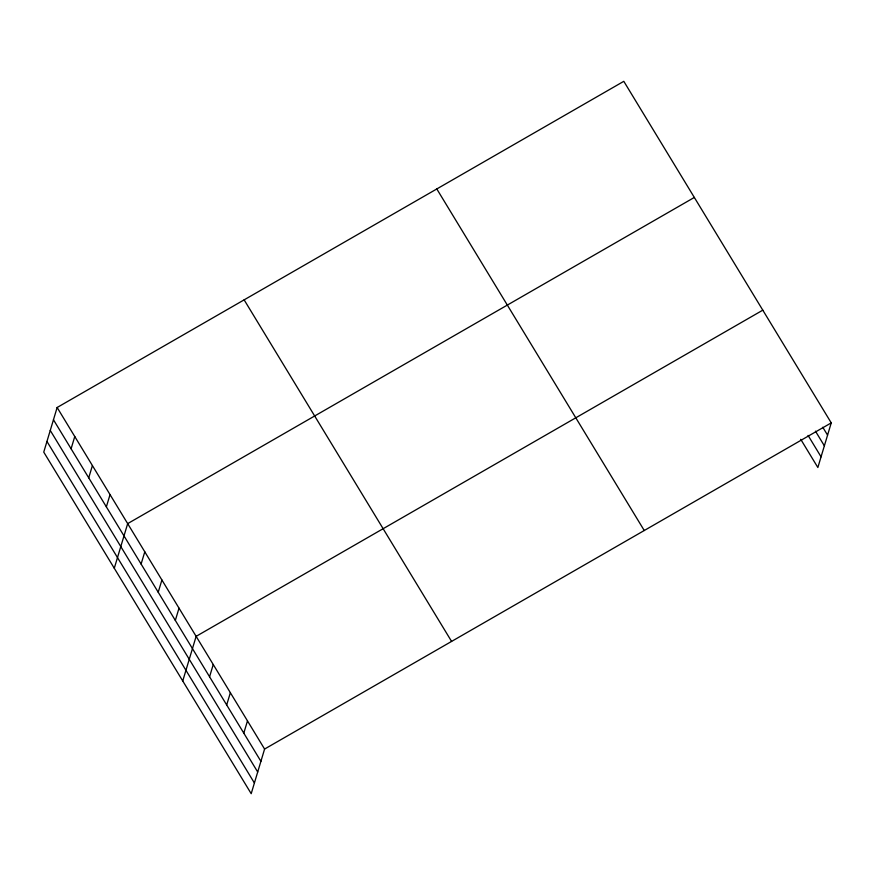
<?xml version="1.0" encoding="UTF-8"?>
<svg xmlns="http://www.w3.org/2000/svg" width="875" height="875" viewBox="0 0 875 875"><rect width="100%" height="100%" fill="white"/><g stroke="black" fill="none" stroke-linecap="round" stroke-linejoin="round"><path stroke-width="1.31" d="M57.138 407.498L43.75 452.123L251.202 793.68L264.589 749.055L831.25 422.877L623.798 81.32L57.138 407.498L264.589 749.055M71.094 448.787L74.769 436.527M88.725 477.827L92.411 465.555M106.356 506.855L110.042 494.594M114.286 568.258L127.673 523.622L694.334 197.444M141.105 564.069L144.791 551.808M158.222 592.244L161.908 579.983M175.339 620.43L179.014 608.158M182.744 680.969L196.131 636.344L762.792 310.166M209.573 676.78L213.248 664.519M226.68 704.966L230.366 692.694M243.797 733.141L247.483 720.88M831.25 422.877L817.862 467.502L800.745 439.327M822.773 427.252L827.575 435.137M815.467 431.167L824.37 445.823M808.062 435.411L821.067 456.827M436.8 188.956L644.252 530.513M244.136 299.852L451.587 641.419M53.463 419.759L260.914 761.316M50.258 430.434L257.709 772.002M46.955 441.448L254.406 783.005"/></g></svg>
